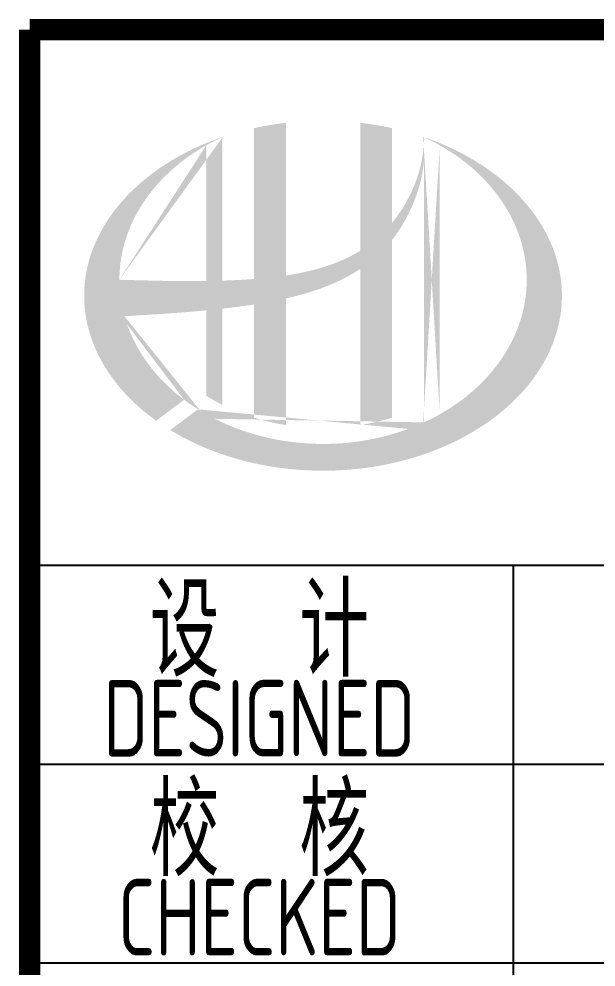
# Model space of a CAD drawing. Extents: x 4267484 to 4395158, y -674551 to -235742.
# Drawn here: x 4366123 to 4368007, y -607661 to -604563 of the extents above; entities that cross this region are included whole.
import ezdxf
from ezdxf.enums import TextEntityAlignment as Align

# ---------------------------------------------------------------- set-up
doc = ezdxf.new("R2010")
doc.units = 0
doc.header["$LTSCALE"] = 1000
doc.header["$MEASUREMENT"] = 0
doc.layers.get('0').update_dxf_attribs({"linetype": 'CONTINUOUS'})
doc.styles.add('AHD', font='sceie.shx', dxfattribs={"width": 0.7, "bigfont": 'sceic.shx'})

msp = doc.modelspace()

# ---------------------------------------------------------------- hatches: boundary and pattern name
h = msp.add_hatch(color=256)
edge = h.paths.add_edge_path()
edge.add_spline(control_points=[(4366994.2, -605475.9), (4367000.3, -605474.6), (4367006.4, -605473.1), (4367055.5, -605461.2), (4367098.1, -605448.3), (4367173.1, -605417.1), (4367206.1, -605400.2), (4367236.9, -605379.6)], knot_values=[61.629012, 61.629012, 61.629012, 61.629012, 63.330431, 63.330431, 75.353634, 75.353634, 85.398649, 85.398649, 85.398649, 85.398649], degree=3, periodic=0)
edge.add_line((4367236.9, -605379.6), (4367236.9, -605889.8))
edge.add_spline(control_points=[(4367236.9, -605889.8), (4367254.1, -605887.1), (4367271.1, -605883.7), (4367305.8, -605875.7), (4367323.5, -605870.8), (4367340.9, -605865.4)], knot_values=[4.908456, 4.908456, 4.908456, 4.908456, 4.992821, 4.992821, 5.083034, 5.083034, 5.083034, 5.083034], degree=3, periodic=0)
edge.add_line((4367340.9, -605865.4), (4367340.9, -605284))
edge.add_spline(control_points=[(4367340.9, -605284), (4367349.6, -605273), (4367357.8, -605261.7), (4367383.9, -605222), (4367399.5, -605192.1), (4367428.8, -605119.3), (4367440, -605075.5), (4367444.7, -605030.2), (4367444.8, -605028.9), (4367444.9, -605027.6)], knot_values=[97.991744, 97.991744, 97.991744, 97.991744, 101.64219, 101.64219, 110.337975, 110.337975, 121.934322, 121.934322, 122.270691, 122.270691, 122.270691, 122.270691], degree=3, periodic=0)
edge.add_line((4367444.9, -605027.6), (4367444.9, -604957.2))
edge.add_spline(control_points=[(4367444.9, -604957.2), (4367444.8, -604964.8), (4367444.5, -604972.5), (4367443.9, -604980.2)], knot_values=[126.194075, 126.194075, 126.194075, 126.194075, 128.396762, 128.396762, 128.396762, 128.396762], degree=3, periodic=0)
edge.add_spline(control_points=[(4367443.9, -604980.2), (4367443.4, -604986.4), (4367442.8, -604992.6), (4367442, -604998.8)], knot_values=[124.417049, 124.417049, 124.417049, 124.417049, 126.194075, 126.194075, 126.194075, 126.194075], degree=3, periodic=0)
edge.add_spline(control_points=[(4367442, -604998.8), (4367440.9, -605007.9), (4367439.4, -605017.1), (4367437.6, -605026.2)], knot_values=[121.80529, 121.80529, 121.80529, 121.80529, 124.417049, 124.417049, 124.417049, 124.417049], degree=3, periodic=0)
edge.add_spline(control_points=[(4367437.6, -605026.2), (4367435.3, -605038.3), (4367432.3, -605050.4), (4367428.8, -605062.5)], knot_values=[118.31574, 118.31574, 118.31574, 118.31574, 121.80529, 121.80529, 121.80529, 121.80529], degree=3, periodic=0)
edge.add_spline(control_points=[(4367428.8, -605062.5), (4367425.3, -605074.6), (4367421.3, -605086.6), (4367416.7, -605098.5)], knot_values=[114.795988, 114.795988, 114.795988, 114.795988, 118.31574, 118.31574, 118.31574, 118.31574], degree=3, periodic=0)
edge.add_spline(control_points=[(4367416.7, -605098.5), (4367412.2, -605110.2), (4367407.3, -605121.7), (4367401.8, -605133)], knot_values=[111.329641, 111.329641, 111.329641, 111.329641, 114.795988, 114.795988, 114.795988, 114.795988], degree=3, periodic=0)
edge.add_spline(control_points=[(4367401.8, -605133), (4367396.3, -605144.6), (4367390.3, -605155.9), (4367383.8, -605167)], knot_values=[107.79529, 107.79529, 107.79529, 107.79529, 111.329641, 111.329641, 111.329641, 111.329641], degree=3, periodic=0)
edge.add_spline(control_points=[(4367383.8, -605167), (4367377.5, -605177.8), (4367370.8, -605188.4), (4367363.7, -605198.6)], knot_values=[104.343579, 104.343579, 104.343579, 104.343579, 107.79529, 107.79529, 107.79529, 107.79529], degree=3, periodic=0)
edge.add_spline(control_points=[(4367363.7, -605198.6), (4367356.5, -605209), (4367348.9, -605219.1), (4367340.9, -605228.8)], knot_values=[100.8507, 100.8507, 100.8507, 100.8507, 104.343579, 104.343579, 104.343579, 104.343579], degree=3, periodic=0)
edge.add_line((4367340.9, -605228.8), (4367340.9, -604919.5))
edge.add_spline(control_points=[(4367340.9, -604919.5), (4367306.9, -604911.9), (4367272.1, -604906.1), (4367236.9, -604902)], knot_values=[4.423999, 4.423999, 4.423999, 4.423999, 4.558741, 4.558741, 4.558741, 4.558741], degree=3, periodic=0)
edge.add_line((4367236.9, -604902), (4367236.9, -605320.1))
edge.add_spline(control_points=[(4367236.9, -605320.1), (4367165, -605364.7), (4367080.8, -605387.9), (4366994.2, -605400.9)], knot_values=[63.246215, 63.246215, 63.246215, 63.246215, 87.689124, 87.689124, 87.689124, 87.689124], degree=3, periodic=0)
edge.add_line((4366994.2, -605400.9), (4366994.2, -604902))
edge.add_spline(control_points=[(4366994.2, -604902), (4366959.1, -604906.1), (4366924.3, -604911.9), (4366890.2, -604919.5)], knot_values=[4.866038, 4.866038, 4.866038, 4.866038, 5.000777, 5.000777, 5.000777, 5.000777], degree=3, periodic=0)
edge.add_line((4366890.2, -604919.5), (4366890.2, -605412.3))
edge.add_spline(control_points=[(4366890.2, -605412.3), (4366888.6, -605412.5), (4366853.6, -605415.1), (4366819, -605416.8), (4366786.2, -605417.9)], knot_values=[43.657356, 43.657356, 43.657356, 43.657356, 44.134253, 53.497092, 53.497092, 53.497092, 53.497092], degree=3, periodic=0)
edge.add_line((4366786.2, -605417.9), (4366786.2, -604948.8))
edge.add_spline(control_points=[(4366786.2, -604948.8), (4366769.2, -604954.6), (4366752.5, -604960.9), (4366736, -604967.6)], knot_values=[5.14157, 5.14157, 5.14157, 5.14157, 5.212921, 5.212921, 5.212921, 5.212921], degree=3, periodic=0)
edge.add_spline(control_points=[(4366736, -604967.6), (4366729.1, -604970.5), (4366722.3, -604973.4), (4366690.1, -604987.6), (4366665.5, -604999.8), (4366642, -605013)], knot_values=[5.212921, 5.212921, 5.212921, 5.212921, 5.24296, 5.24296, 5.355623, 5.355623, 5.355623, 5.355623], degree=3, periodic=0)
edge.add_spline(control_points=[(4366642, -605013), (4366627.2, -605021.4), (4366612.7, -605030.1), (4366598.7, -605039.2)], knot_values=[5.355623, 5.355623, 5.355623, 5.355623, 5.426974, 5.426974, 5.426974, 5.426974], degree=3, periodic=0)
edge.add_spline(control_points=[(4366598.7, -605039.2), (4366591.3, -605044), (4366584, -605049), (4366570.5, -605058.4), (4366564.3, -605063), (4366558.2, -605067.6)], knot_values=[5.426974, 5.426974, 5.426974, 5.426974, 5.464765, 5.464765, 5.498325, 5.498325, 5.498325, 5.498325], degree=3, periodic=0)
edge.add_spline(control_points=[(4366558.2, -605067.6), (4366532.1, -605087.1), (4366508, -605108), (4366486.1, -605130)], knot_values=[5.498325, 5.498325, 5.498325, 5.498325, 5.641027, 5.641027, 5.641027, 5.641027], degree=3, periodic=0)
edge.add_spline(control_points=[(4366486.1, -605130), (4366479.1, -605137), (4366472.4, -605144.1), (4366451.9, -605166.7), (4366439.1, -605182.5), (4366427.3, -605198.7)], knot_values=[5.641027, 5.641027, 5.641027, 5.641027, 5.686569, 5.686569, 5.783729, 5.783729, 5.783729, 5.783729], degree=3, periodic=0)
edge.add_spline(control_points=[(4366427.3, -605198.7), (4366412.2, -605219.5), (4366398.8, -605240.9), (4366385.7, -605265.8), (4366384.1, -605269), (4366382.5, -605272.2)], knot_values=[5.783729, 5.783729, 5.783729, 5.783729, 5.908374, 5.908374, 5.92643, 5.92643, 5.92643, 5.92643], degree=3, periodic=0)
edge.add_spline(control_points=[(4366382.5, -605272.2), (4366370.1, -605297.3), (4366360, -605323), (4366352.5, -605348.9)], knot_values=[5.92643, 5.92643, 5.92643, 5.92643, 6.069132, 6.069132, 6.069132, 6.069132], degree=3, periodic=0)
edge.add_spline(control_points=[(4366352.5, -605348.9), (4366349.3, -605360), (4366346.5, -605371.2), (4366341.2, -605397.3), (4366338.9, -605412.4), (4366337.5, -605427.4)], knot_values=[6.069132, 6.069132, 6.069132, 6.069132, 6.130179, 6.130179, 6.211834, 6.211834, 6.211834, 6.211834], degree=3, periodic=0)
edge.add_spline(control_points=[(4366337.5, -605427.4), (4366336.2, -605440.6), (4366335.6, -605453.8), (4366335.6, -605467)], knot_values=[6.211834, 6.211834, 6.211834, 6.211834, 6.283185, 6.283185, 6.283185, 6.283185], degree=3, periodic=0)
edge.add_spline(control_points=[(4366335.6, -605467), (4366335.6, -605476.3), (4366335.9, -605485.6), (4366336.5, -605495)], knot_values=[6.283185, 6.283185, 6.283185, 6.283185, 6.333655, 6.333655, 6.333655, 6.333655], degree=3, periodic=0)
edge.add_spline(control_points=[(4366336.5, -605495), (4366337.8, -605513.6), (4366340.3, -605532.2), (4366344.1, -605550.7)], knot_values=[6.333655, 6.333655, 6.333655, 6.333655, 6.434594, 6.434594, 6.434594, 6.434594], degree=3, periodic=0)
edge.add_spline(control_points=[(4366344.1, -605550.7), (4366344.3, -605552), (4366344.6, -605553.2), (4366348.5, -605571.7), (4366353.3, -605588.9), (4366359.1, -605605.9)], knot_values=[6.434594, 6.434594, 6.434594, 6.434594, 6.441278, 6.441278, 6.535532, 6.535532, 6.535532, 6.535532], degree=3, periodic=0)
edge.add_spline(control_points=[(4366359.1, -605605.9), (4366365.4, -605624.1), (4366372.9, -605642.1), (4366381.6, -605659.9)], knot_values=[6.535532, 6.535532, 6.535532, 6.535532, 6.636471, 6.636471, 6.636471, 6.636471], degree=3, periodic=0)
edge.add_spline(control_points=[(4366381.6, -605659.9), (4366383.8, -605664.4), (4366386.1, -605668.9), (4366395.5, -605686.5), (4366403.2, -605699.6), (4366411.5, -605712.4)], knot_values=[6.636471, 6.636471, 6.636471, 6.636471, 6.661894, 6.661894, 6.73741, 6.73741, 6.73741, 6.73741], degree=3, periodic=0)
edge.add_spline(control_points=[(4366411.5, -605712.4), (4366422.7, -605729.6), (4366435.1, -605746.4), (4366448.6, -605762.7)], knot_values=[6.73741, 6.73741, 6.73741, 6.73741, 6.838349, 6.838349, 6.838349, 6.838349], degree=3, periodic=0)
edge.add_spline(control_points=[(4366448.6, -605762.7), (4366454.5, -605769.9), (4366460.7, -605777), (4366475.2, -605792.9), (4366483.7, -605801.7), (4366492.6, -605810.4)], knot_values=[6.838349, 6.838349, 6.838349, 6.838349, 6.88251, 6.88251, 6.939288, 6.939288, 6.939288, 6.939288], degree=3, periodic=0)
edge.add_spline(control_points=[(4366492.6, -605810.4), (4366508.4, -605825.8), (4366525.3, -605840.6), (4366543.2, -605854.8)], knot_values=[6.939288, 6.939288, 6.939288, 6.939288, 7.040227, 7.040227, 7.040227, 7.040227], degree=3, periodic=0)
edge.add_spline(control_points=[(4366543.2, -605854.8), (4366552.1, -605861.9), (4366561.3, -605868.8), (4366570.7, -605875.6)], knot_values=[7.040227, 7.040227, 7.040227, 7.040227, 7.090696, 7.090696, 7.090696, 7.090696], degree=3, periodic=0)
edge.add_line((4366570.7, -605875.6), (4366661.9, -605807.2))
edge.add_ellipse((4367115.6, -605415), major_axis=(665, 0), ratio=0.806676, start_angle=192.819, end_angle=226.9853, ccw=False)
edge.add_spline(control_points=[(4366467.1, -605534), (4366491.2, -605532.5), (4366515.2, -605531.1), (4366603.9, -605525.6), (4366668.7, -605521.2), (4366734.2, -605514.9)], knot_values=[11.398263, 11.398263, 11.398263, 11.398263, 18.40729, 18.40729, 37.18094, 37.18094, 37.18094, 37.18094], degree=3, periodic=0)
edge.add_line((4366734.2, -605514.9), (4366734.2, -605794))
edge.add_spline(control_points=[(4366734.2, -605794), (4366737.8, -605796.2), (4366741.4, -605798.4), (4366758.3, -605808.6), (4366772.1, -605816.2), (4366786.2, -605823.3)], knot_values=[4.049945, 4.049945, 4.049945, 4.049945, 4.072021, 4.072021, 4.153257, 4.153257, 4.153257, 4.153257], degree=3, periodic=0)
edge.add_line((4366786.2, -605823.3), (4366786.2, -605509.5))
edge.add_spline(control_points=[(4366786.2, -605509.5), (4366818.4, -605505.8), (4366850.8, -605501.5), (4366885.7, -605496.2), (4366888, -605495.8), (4366890.2, -605495.5)], knot_values=[42.135009, 42.135009, 42.135009, 42.135009, 51.307228, 51.307228, 51.948574, 51.948574, 51.948574, 51.948574], degree=3, periodic=0)
edge.add_line((4366890.2, -605495.5), (4366890.2, -605865.4))
edge.add_spline(control_points=[(4366890.2, -605865.4), (4366923.9, -605875.9), (4366958.7, -605884.1), (4366994.2, -605889.8)], knot_values=[4.34174, 4.34174, 4.34174, 4.34174, 4.516316, 4.516316, 4.516316, 4.516316], degree=3, periodic=0)
edge.add_line((4366994.2, -605889.8), (4366994.2, -605475.9))
edge = h.paths.add_edge_path(flags=16)
edge.add_ellipse((4367115.6, -605415), major_axis=(665, 0), ratio=0.806676, start_angle=124.9875, end_angle=179.999, ccw=False)
edge.add_line((4366734.2, -604975.5), (4366734.2, -605419.1))
edge.add_spline(control_points=[(4366734.2, -605419.1), (4366638.9, -605420.4), (4366544.9, -605417.3), (4366450.5, -605415)], knot_values=[11.27373, 11.27373, 11.27373, 11.27373, 38.687513, 38.687513, 38.687513, 38.687513], degree=3, periodic=0)
edge = h.paths.add_edge_path()
edge.add_spline(control_points=[(4366616.7, -605906.1), (4366647.8, -605925.1), (4366680.9, -605942.4), (4366765.6, -605979.6), (4366818.8, -605997.5), (4366929.6, -606024), (4366987, -606032.7), (4367103.2, -606040.5), (4367161.8, -606039.6), (4367277.4, -606028.1), (4367334.3, -606017.6), (4367443.3, -605987.5), (4367495.4, -605968), (4367592.4, -605921.1), (4367637.1, -605893.8), (4367717.1, -605832.8), (4367752.3, -605799.2), (4367811.6, -605727.8), (4367835.7, -605689.9), (4367872.1, -605611.8), (4367884.4, -605571.5), (4367896.9, -605490.3), (4367897.2, -605449.4), (4367885.7, -605367.9), (4367873.9, -605327.4), (4367838.3, -605248.6), (4367814.5, -605210.4), (4367755.7, -605138.3), (4367720.7, -605104.3), (4367640.9, -605042.7), (4367596.1, -605015), (4367514.9, -604975.2), (4367480.6, -604961), (4367444.9, -604948.8)], knot_values=[0.886421, 0.886421, 0.886421, 0.886421, 1.040557, 1.040557, 1.261172, 1.261172, 1.481788, 1.481788, 1.702404, 1.702404, 1.92302, 1.92302, 2.143636, 2.143636, 2.364252, 2.364252, 2.584868, 2.584868, 2.805484, 2.805484, 3.026099, 3.026099, 3.246715, 3.246715, 3.46852, 3.46852, 3.690325, 3.690325, 3.91213, 3.91213, 4.133935, 4.133935, 4.283209, 4.283209, 4.283209, 4.283209], degree=3, periodic=0)
edge.add_line((4367444.9, -604948.8), (4367444.9, -604948.8))
edge.add_spline(control_points=[(4367444.9, -604948.9), (4367444.9, -604951.7), (4367444.9, -604954.4), (4367444.9, -604957.2)], knot_values=[128.396762, 128.396762, 128.396762, 128.396762, 129.192193, 129.192193, 129.192193, 129.192193], degree=3, periodic=0)
edge.add_line((4367444.9, -604957.2), (4367444.9, -605881))
edge.add_ellipse((4367115.6, -605415), major_axis=(665, 0), ratio=0.806676, start_angle=232.1054, end_angle=299.6833, ccw=False)
edge.add_line((4366707.1, -605838.3), (4366616.7, -605906.1))
edge = h.paths.add_edge_path(flags=16)
edge.add_ellipse((4367115.6, -605415), major_axis=(665, 0), ratio=0.806676, start_angle=304.9875, end_angle=415.0121, ccw=False)
edge.add_line((4367496.9, -605854.5), (4367496.9, -604975.5))

# ---------------------------------------------------------------- linework, layer by layer
for p, q in [((4366157.7, -606347.6), (4377157.7, -606347.6)), ((4367737.7, -609597.6), (4367737.7, -606347.6)), ((4367737.7, -609597.6), (4367737.7, -606347.6)), ((4367737.7, -609597.6), (4367737.7, -606347.6)), ((4366157.7, -606997.6), (4371657.7, -606997.6)), ((4366157.7, -607647.6), (4371657.7, -607647.6))]:
    msp.add_line(p, q)
at = {"const_width": 70}
for points in [[(4366157.7, -604597.6), (4366157.7, -610597.6)], [(4384157.7, -604597.6), (4366157.7, -604597.6)]]:
    msp.add_lwpolyline(points, dxfattribs=at)

# ---------------------------------------------------------------- texts
at = {"style": 'AHD', "width": 0.8}
for s, height, p in [('设  计', 300, (4366907.7, -606547.6)), ('设  计', 300, (4366907.7, -606547.6)), ('DESIGNED', 250, (4366907.7, -606847.6)), ('DESIGNED', 250, (4366907.7, -606847.6)), ('校  核', 300, (4366907.7, -607197.6)), ('校  核', 300, (4366907.7, -607197.6)), ('CHECKED', 250, (4366907.7, -607497.6)), ('CHECKED', 250, (4366907.7, -607497.6))]:
    msp.add_text(s, height=height, dxfattribs=at).set_placement(p, align=Align.MIDDLE)

doc.saveas('drawing.dxf')
